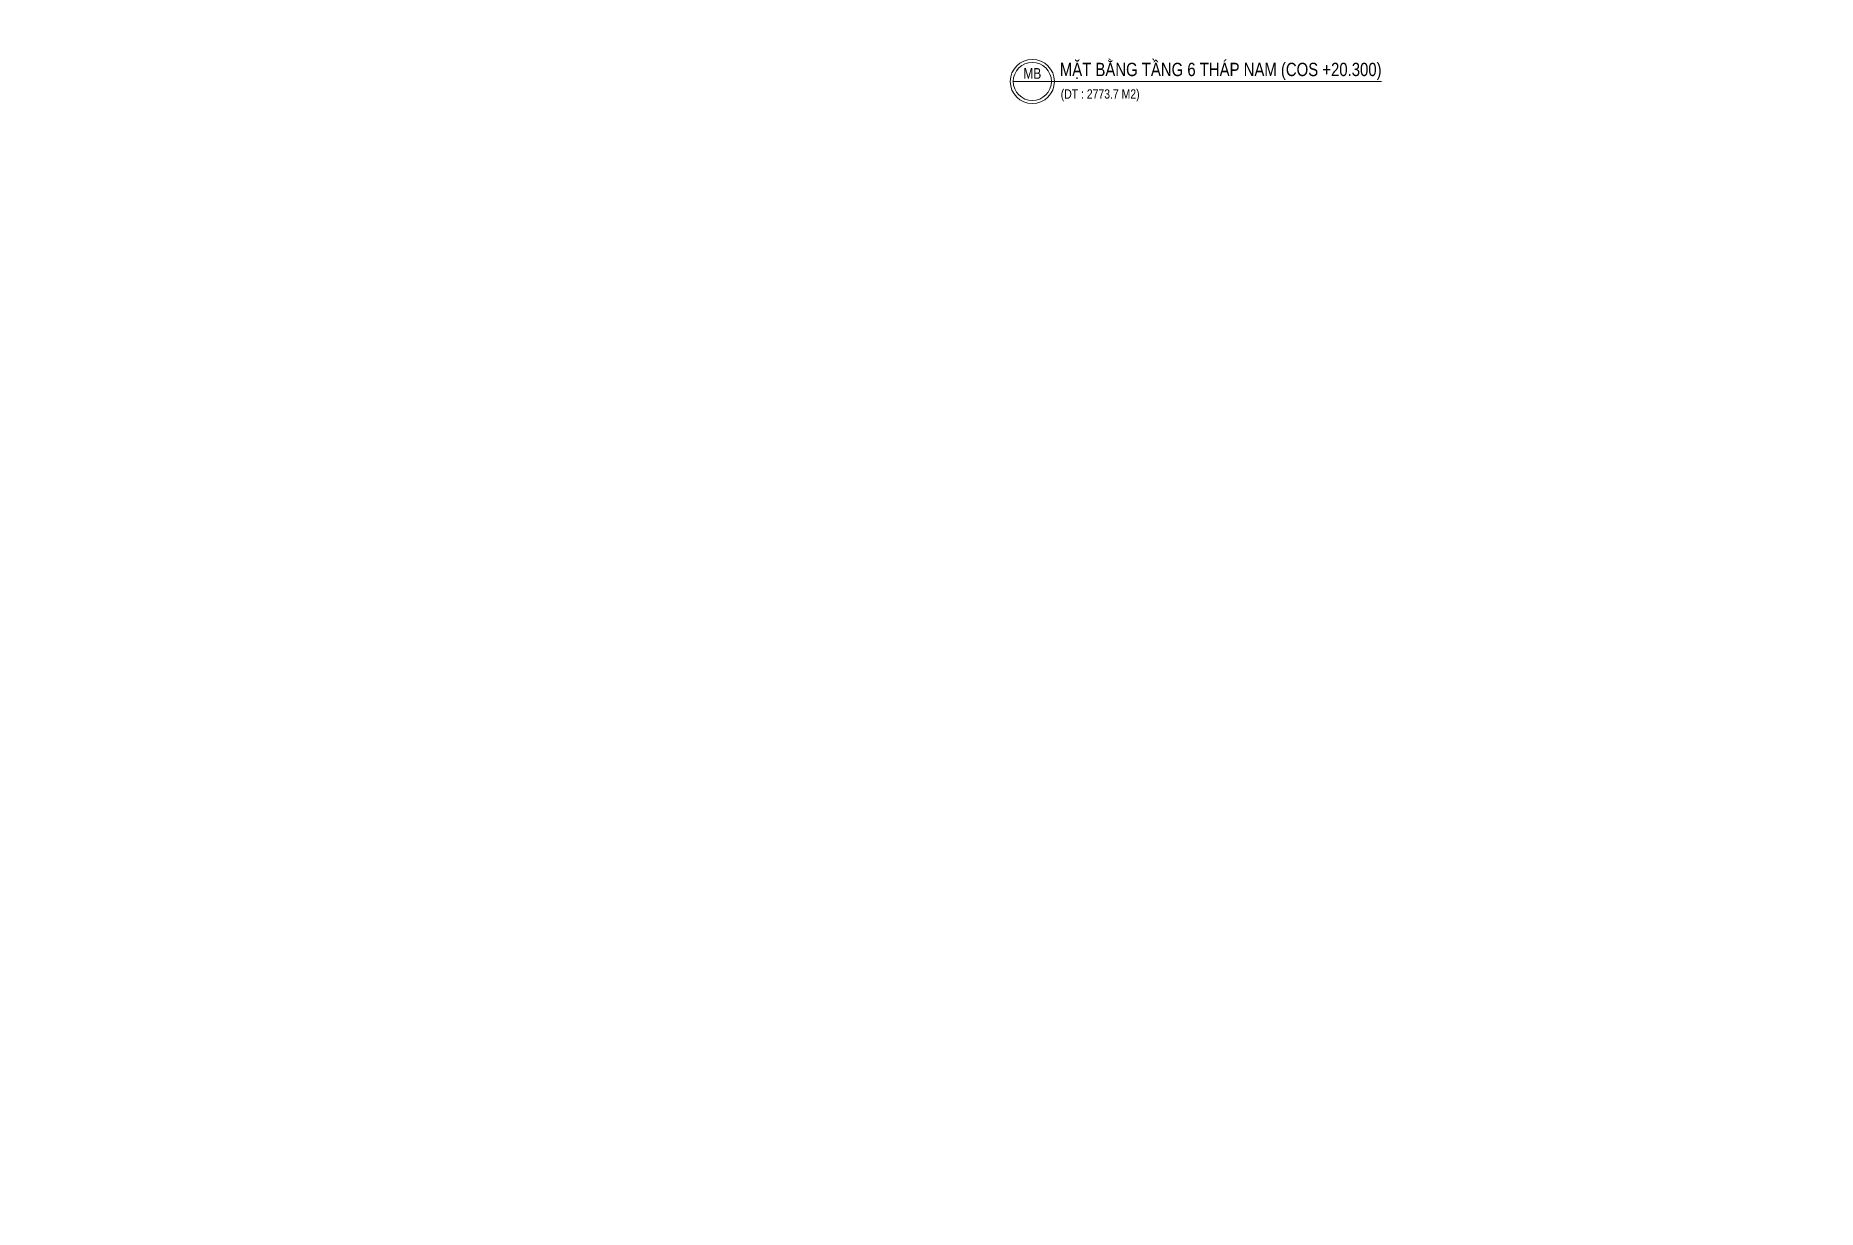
# Model space of a CAD drawing. Header units: millimetres. Extents: x -361611864 to 361244677, y -284134798 to 284403648.
# Drawn here: x -132126 to 1459, y -104507 to -16523 of the extents above; entities that cross this region are included whole.
import ezdxf
from ezdxf.enums import TextEntityAlignment as Align

# ---------------------------------------------------------------- set-up
doc = ezdxf.new("R2010")
doc.units = ezdxf.units.MM
doc.header["$MEASUREMENT"] = 0
doc.layers.add('KT-Ghi chu', color=7, linetype='Continuous', lineweight=15)
doc.styles.add('Arial', font='arial.ttf', dxfattribs={"width": 0.7})

# ---------------------------------------------------------------- blocks, each defined once
blk = doc.blocks.new('*U219')
at = {"linetype": 'Continuous', "ltscale": 2}
blk.add_line((7.15, 0), (-7.15, 0), dxfattribs=at)
blk.add_lwpolyline([(7.15, 0), (130.91, 0)], dxfattribs=at)
for radius in [8.28, 7.15]:
    blk.add_circle((0, 0), radius, dxfattribs=at)
at = {"layer": 'KT-Ghi chu', "color": 7, "style": 'Arial', "width": 0.8}
for tag, p, height in [('TENHINHVE', (10.3, 2), 5), ('TILE', (10.65, -6.44), 3.5)]:
    blk.add_attdef(tag, p, '', height=height, dxfattribs=at)
at = {"layer": 'KT-Ghi chu', "color": 7, "style": 'Arial'}
for tag, width, p in [('CHITIET', 0.8, (0, 1)), ('KYHIEU', 0.45, (0, -4))]:
    blk.add_attdef(tag, text='', height=3, dxfattribs=dict(at, width=width)).set_placement(p, align=Align.CENTER)

msp = doc.modelspace()

# ---------------------------------------------------------------- block references
at = {"layer": 'KT-Ghi chu'}
ref = msp.add_blockref('*U219', (-57399, -19956.7), dxfattribs=dict(at, xscale=200, yscale=200, zscale=200))
ref.add_attrib('CHITIET', 'MB', dxfattribs={"color": 7, "height": 800, "style": 'Arial', "width": 0.8}).set_placement((-57399, -19756.7), align=Align.CENTER)
ref.add_attrib('TILE', '(DT : 2773.7 M2)', (-55268.7, -21245), dxfattribs={"color": 7, "height": 700, "style": 'Arial', "width": 0.8})
ref.add_attrib('TENHINHVE', 'MẶT BẰNG TẦNG 6 THÁP NAM (COS +20.300)', (-55338.7, -19557.3), dxfattribs={"color": 7, "height": 1000, "style": 'Arial', "width": 0.8})

doc.saveas('drawing.dxf')
